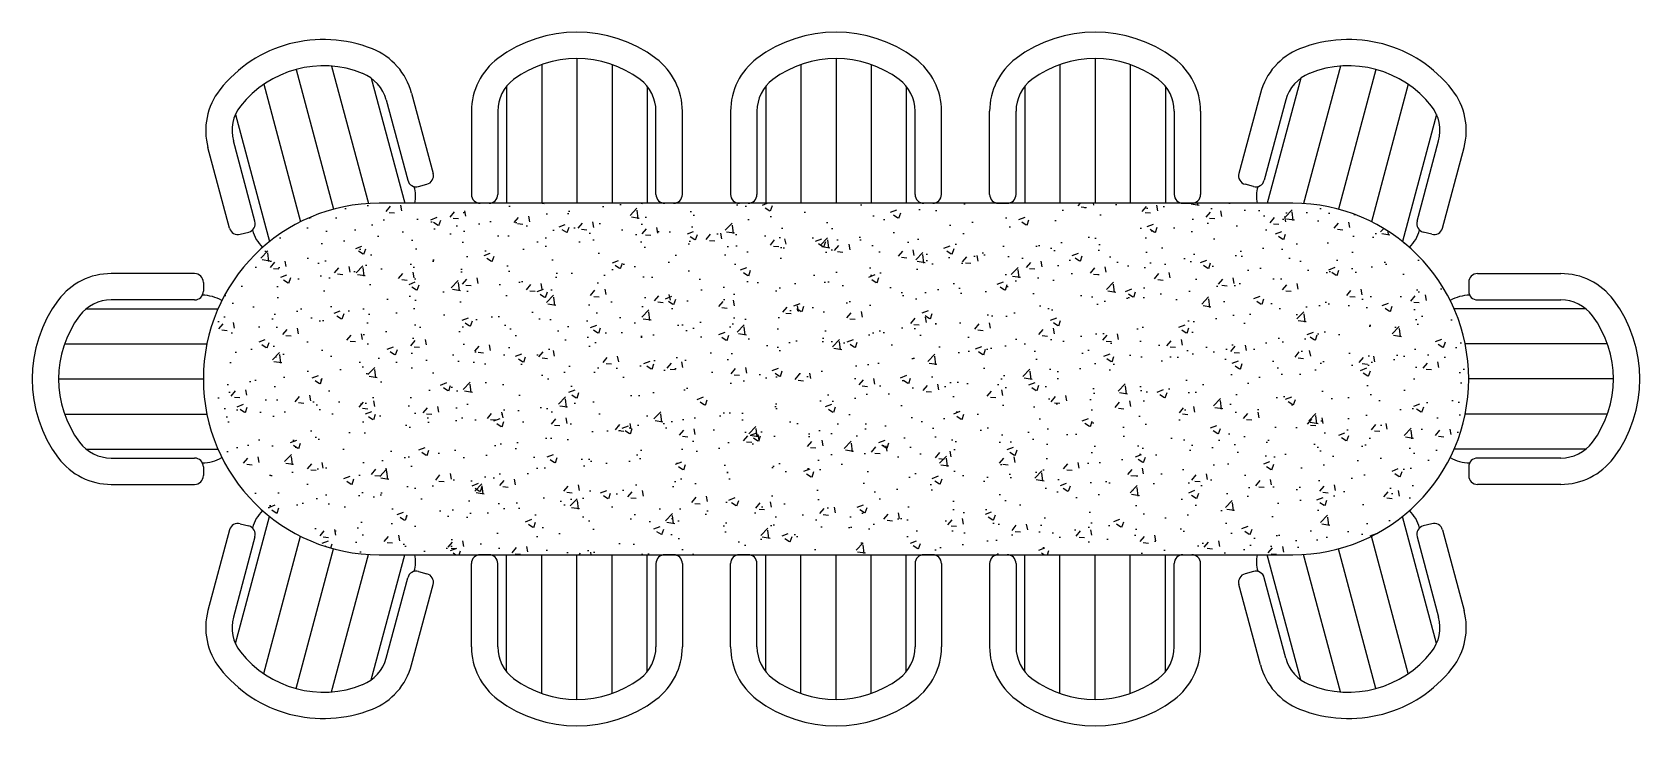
# Model space of a CAD drawing. Header units: millimetres. Extents: x -814.48 to -809.91, y 2606.23 to 2608.21.
import ezdxf

# ---------------------------------------------------------------- set-up
doc = ezdxf.new("R2010")
doc.units = ezdxf.units.MM
doc.header["$LTSCALE"] = 10
doc.layers.add('Móveis_mesas', color=2, linetype='Continuous')

msp = doc.modelspace()

# ---------------------------------------------------------------- hatches: boundary and pattern name
at = {"layer": 'Móveis_mesas'}
h = msp.add_hatch(dxfattribs=at)
h.set_pattern_fill('AR-CONC', color=1, scale=0.001, style=0)
h.set_pattern_definition([(50, (-70.74727, 0), (0.182184669, -0.0159390855), [0.01905, -0.20955]), (355, (-70.74727, 0), (-0.035242826, 0.191056643), [0.01524, -0.16764]), (100.451, (-70.73209, -0.00133), (0.146942502, 0.175116688), [0.01619, -0.17809]), (46.1842, (-70.74727, 0.0508), (0.27107904, -0.042042328), [0.028575, -0.314325]), (96.6356, (-70.72468, 0.0473), (0.237404234, 0.247425556), [0.024285, -0.267135]), (351.184, (-70.74727, 0.0508), (0.237404606, 0.247425118), [0.02286, -0.25146]), (21, (-70.72187, 0.0381), (0.15161488, -0.1022655185), [0.01905, -0.20955]), (326, (-70.72187, 0.0381), (0.061802028, 0.184187966), [0.01524, -0.16764]), (71.4514, (-70.70924, 0.02958), (0.213416491, 0.081922858), [0.01619, -0.17809]), (37.5, (-70.74727, 0), (0.0030886033, 0.0845550389), [0, -0.165608, 0, -0.17018, 0, -0.168275]), (7.5, (-70.74727, 0), (0.0668196625, 0.1001805748), [0, -0.097028, 0, -0.161798, 0, -0.064135]), (327.5, (-70.803915, 0), (0.1355905952, -0.005728744), [0, -0.0635, 0, -0.19812, 0, -0.26289]), (317.5, (-70.82932, 0), (0.1481291814, 0.025426491), [0, -0.08255, 0, -0.131572, 0, -0.18669])])
h.paths.add_polyline_path([(-810.8946, 2606.7204, 1), (-810.8946, 2607.7204), (-813.4946, 2607.7204, 1), (-813.4946, 2606.7204)])

# ---------------------------------------------------------------- linework, layer by layer
at = {"layer": 'Móveis_mesas', "color": 1}
for p, q in [((-812.9318, 2608.1324), (-812.9318, 2607.7204)), ((-812.1946, 2608.1324), (-812.1946, 2607.7204)), ((-811.4575, 2608.1324), (-811.4575, 2607.7204)), ((-813.7307, 2608.1013), (-813.6241, 2607.7033)), ((-813.6297, 2608.1106), (-813.5249, 2607.7194)), ((-813.517, 2608.0765), (-813.4216, 2607.7204)), ((-813.0318, 2608.1152), (-813.0318, 2607.7204)), ((-812.8318, 2608.1152), (-812.8318, 2607.7204)), ((-812.2946, 2608.1152), (-812.2946, 2607.7204)), ((-812.0946, 2608.1152), (-812.0946, 2607.7204)), ((-811.5575, 2608.1152), (-811.5575, 2607.7204)), ((-811.3575, 2608.1152), (-811.3575, 2607.7204)), ((-810.8723, 2608.0765), (-810.9677, 2607.7204)), ((-810.7596, 2608.1106), (-810.8644, 2607.7194)), ((-810.6586, 2608.1013), (-810.7652, 2607.7033)), ((-813.8229, 2608.0589), (-813.718, 2607.6677)), ((-813.1318, 2608.0531), (-813.1318, 2607.7204)), ((-812.7318, 2608.0531), (-812.7318, 2607.7204)), ((-812.3946, 2608.0531), (-812.3946, 2607.7204)), ((-811.9946, 2608.0531), (-811.9946, 2607.7204)), ((-811.6575, 2608.0531), (-811.6575, 2607.7204)), ((-811.2575, 2608.0531), (-811.2575, 2607.7204)), ((-810.5664, 2608.0589), (-810.6713, 2607.6677)), ((-813.9034, 2607.973), (-813.8064, 2607.6112)), ((-810.4859, 2607.973), (-810.5829, 2607.6112)), ((-814.3274, 2607.4204), (-813.9529, 2607.4204)), ((-810.0619, 2607.4204), (-810.4364, 2607.4204)), ((-814.3895, 2607.3204), (-813.9845, 2607.3204)), ((-809.9998, 2607.3204), (-810.4048, 2607.3204)), ((-814.4067, 2607.2204), (-813.9946, 2607.2204)), ((-809.9826, 2607.2204), (-810.3946, 2607.2204)), ((-814.3895, 2607.1204), (-813.9845, 2607.1204)), ((-809.9998, 2607.1204), (-810.4048, 2607.1204)), ((-814.3274, 2607.0204), (-813.9529, 2607.0204)), ((-810.0619, 2607.0204), (-810.4364, 2607.0204)), ((-813.9034, 2606.4678), (-813.8064, 2606.8295)), ((-810.4859, 2606.4678), (-810.5829, 2606.8295)), ((-813.8229, 2606.3819), (-813.718, 2606.773)), ((-810.5664, 2606.3819), (-810.6713, 2606.773)), ((-813.7307, 2606.3394), (-813.6241, 2606.7374)), ((-813.6297, 2606.3301), (-813.5249, 2606.7213)), ((-813.517, 2606.3642), (-813.4216, 2606.7204)), ((-813.1318, 2606.3876), (-813.1318, 2606.7204)), ((-813.0318, 2606.3255), (-813.0318, 2606.7204)), ((-812.9318, 2606.3083), (-812.9318, 2606.7204)), ((-812.8318, 2606.3255), (-812.8318, 2606.7204)), ((-812.7318, 2606.3876), (-812.7318, 2606.7204)), ((-812.3946, 2606.3876), (-812.3946, 2606.7204)), ((-812.2946, 2606.3255), (-812.2946, 2606.7204)), ((-812.1946, 2606.3083), (-812.1946, 2606.7204)), ((-812.0946, 2606.3255), (-812.0946, 2606.7204)), ((-811.9946, 2606.3876), (-811.9946, 2606.7204)), ((-811.6575, 2606.3876), (-811.6575, 2606.7204)), ((-811.5575, 2606.3255), (-811.5575, 2606.7204)), ((-811.4575, 2606.3083), (-811.4575, 2606.7204)), ((-811.3575, 2606.3255), (-811.3575, 2606.7204)), ((-811.2575, 2606.3876), (-811.2575, 2606.7204)), ((-810.8723, 2606.3642), (-810.9677, 2606.7204)), ((-810.7596, 2606.3301), (-810.8644, 2606.7213)), ((-810.6586, 2606.3394), (-810.7652, 2606.7374))]:
    msp.add_line(p, q, dxfattribs=at)
at = {"layer": 'Móveis_mesas'}
for p, q in [((-813.4021, 2608.0341), (-813.3408, 2607.8051)), ((-810.9872, 2608.0341), (-811.0485, 2607.8051)), ((-813.4745, 2608.0147), (-813.4132, 2607.7857)), ((-810.9148, 2608.0147), (-810.9761, 2607.7857)), ((-813.2318, 2607.9824), (-813.2318, 2607.7454)), ((-813.1568, 2607.9824), (-813.1568, 2607.7454)), ((-812.7068, 2607.7454), (-812.7068, 2607.9824)), ((-812.6318, 2607.7454), (-812.6318, 2607.9824)), ((-812.4946, 2607.9824), (-812.4946, 2607.7454)), ((-812.4196, 2607.9824), (-812.4196, 2607.7454)), ((-811.9696, 2607.7454), (-811.9696, 2607.9824)), ((-811.8946, 2607.7454), (-811.8946, 2607.9824)), ((-811.7575, 2607.7454), (-811.7575, 2607.9824)), ((-811.6825, 2607.7454), (-811.6825, 2607.9824)), ((-811.2325, 2607.9824), (-811.2325, 2607.7454)), ((-811.1575, 2607.9824), (-811.1575, 2607.7454)), ((-813.8479, 2607.6692), (-813.9092, 2607.8982)), ((-810.5414, 2607.6692), (-810.4801, 2607.8982)), ((-813.9203, 2607.6498), (-813.9817, 2607.8788)), ((-810.469, 2607.6498), (-810.4076, 2607.8788)), ((-813.3826, 2607.768), (-813.3584, 2607.7745)), ((-811.0067, 2607.768), (-811.0309, 2607.7745)), ((-813.1818, 2607.7204), (-813.2068, 2607.7204)), ((-812.6568, 2607.7204), (-812.6818, 2607.7204)), ((-812.4446, 2607.7204), (-812.4696, 2607.7204)), ((-811.9196, 2607.7204), (-811.9446, 2607.7204)), ((-811.7325, 2607.7204), (-811.7075, 2607.7204)), ((-811.2075, 2607.7204), (-811.1825, 2607.7204)), ((-813.8897, 2607.6321), (-813.8655, 2607.6386)), ((-810.4996, 2607.6321), (-810.5238, 2607.6386)), ((-814.0196, 2607.5204), (-814.2567, 2607.5204)), ((-813.9946, 2607.4954), (-813.9946, 2607.4704)), ((-810.3946, 2607.4954), (-810.3946, 2607.4704)), ((-810.3696, 2607.5204), (-810.1326, 2607.5204)), ((-814.0196, 2607.4454), (-814.2567, 2607.4454)), ((-810.3696, 2607.4454), (-810.1326, 2607.4454)), ((-814.2567, 2606.9954), (-814.0196, 2606.9954)), ((-810.1326, 2606.9954), (-810.3696, 2606.9954)), ((-813.9946, 2606.9704), (-813.9946, 2606.9454)), ((-810.3946, 2606.9704), (-810.3946, 2606.9454)), ((-814.2567, 2606.9204), (-814.0196, 2606.9204)), ((-810.1326, 2606.9204), (-810.3696, 2606.9204)), ((-813.8897, 2606.8086), (-813.8655, 2606.8021)), ((-810.4996, 2606.8086), (-810.5238, 2606.8021)), ((-813.9203, 2606.7909), (-813.9817, 2606.5619)), ((-813.8479, 2606.7715), (-813.9092, 2606.5425)), ((-810.5414, 2606.7715), (-810.4801, 2606.5425)), ((-810.469, 2606.7909), (-810.4076, 2606.5619)), ((-813.1818, 2606.7204), (-813.2068, 2606.7204)), ((-812.6568, 2606.7204), (-812.6818, 2606.7204)), ((-812.4446, 2606.7204), (-812.4696, 2606.7204)), ((-811.9196, 2606.7204), (-811.9446, 2606.7204)), ((-811.7325, 2606.7204), (-811.7075, 2606.7204)), ((-811.2075, 2606.7204), (-811.1825, 2606.7204)), ((-813.3826, 2606.6727), (-813.3584, 2606.6662)), ((-813.2318, 2606.4583), (-813.2318, 2606.6954)), ((-813.1568, 2606.4583), (-813.1568, 2606.6954)), ((-812.7068, 2606.6954), (-812.7068, 2606.4583)), ((-812.6318, 2606.6954), (-812.6318, 2606.4583)), ((-812.4946, 2606.4583), (-812.4946, 2606.6954)), ((-812.4196, 2606.4583), (-812.4196, 2606.6954)), ((-811.9696, 2606.6954), (-811.9696, 2606.4583)), ((-811.8946, 2606.6954), (-811.8946, 2606.4583)), ((-811.7575, 2606.6954), (-811.7575, 2606.4583)), ((-811.6825, 2606.6954), (-811.6825, 2606.4583)), ((-811.2325, 2606.4583), (-811.2325, 2606.6954)), ((-811.1575, 2606.4583), (-811.1575, 2606.6954)), ((-811.0067, 2606.6727), (-811.0309, 2606.6662)), ((-813.4745, 2606.4261), (-813.4132, 2606.655)), ((-813.4021, 2606.4067), (-813.3408, 2606.6356)), ((-810.9872, 2606.4067), (-811.0485, 2606.6356)), ((-810.9148, 2606.4261), (-810.9761, 2606.655))]:
    msp.add_line(p, q, dxfattribs=at)
msp.add_lwpolyline([(-813.4946, 2606.7204), (-810.8946, 2606.7204, 1), (-810.8946, 2607.7204), (-813.4946, 2607.7204, 1)], format="xyb", close=True, dxfattribs=at)
for centre, radius, start, end in [((-813.6531, 2607.8115), 0.375, 68.1301, 141.8699), ((-812.9318, 2607.8324), 0.375, 53.1301, 126.8699), ((-812.1946, 2607.8324), 0.375, 53.1301, 126.8699), ((-811.4575, 2607.8324), 0.375, 53.1301, 126.8699), ((-810.7362, 2607.8115), 0.375, 38.1301, 111.8699), ((-813.5832, 2607.9855), 0.1875, 15, 68.1301), ((-813.0443, 2607.9824), 0.1875, 126.8699, 180), ((-812.9318, 2607.8324), 0.3, 53.1301, 126.8699), ((-812.8193, 2607.9824), 0.1875, 0, 53.1301), ((-812.3071, 2607.9824), 0.1875, 126.8699, 180), ((-812.1946, 2607.8324), 0.3, 53.1301, 126.8699), ((-812.0821, 2607.9824), 0.1875, 0, 53.1301), ((-811.57, 2607.9824), 0.1875, 126.8699, 180), ((-811.4575, 2607.8324), 0.3, 53.1301, 126.8699), ((-811.345, 2607.9824), 0.1875, 0, 53.1301), ((-810.8061, 2607.9855), 0.1875, 111.8699, 165), ((-813.6531, 2607.8115), 0.3, 68.1301, 141.8699), ((-813.5832, 2607.9855), 0.1125, 15, 68.1301), ((-810.8061, 2607.9855), 0.1125, 111.8699, 165), ((-810.7362, 2607.8115), 0.3, 38.1301, 111.8699), ((-813.8005, 2607.9273), 0.1875, 141.8699, 195), ((-813.0443, 2607.9824), 0.1125, 126.8699, 180), ((-812.8193, 2607.9824), 0.1125, 0, 53.1301), ((-812.3071, 2607.9824), 0.1125, 126.8699, 180), ((-812.0821, 2607.9824), 0.1125, 0, 53.1301), ((-811.57, 2607.9824), 0.1125, 126.8699, 180), ((-811.345, 2607.9824), 0.1125, 0, 53.1301), ((-810.5888, 2607.9273), 0.1875, 345, 38.1301), ((-813.8005, 2607.9273), 0.1125, 141.8699, 195), ((-810.5888, 2607.9273), 0.1125, 345, 38.1301), ((-813.3649, 2607.7986), 0.025, 285, 15), ((-811.0244, 2607.7986), 0.025, 165, 255), ((-813.389, 2607.7922), 0.025, 195, 285), ((-813.5008, 2607.7393), 0.11, 350.0702, 15), ((-811.0003, 2607.7922), 0.025, 255, 345), ((-810.8885, 2607.7393), 0.11, 165, 189.9298), ((-813.2068, 2607.7454), 0.025, 180, 270), ((-813.1818, 2607.7454), 0.025, 270, 0), ((-813.0601, 2607.7232), 0.11, 180, 181.5049), ((-812.6818, 2607.7454), 0.025, 180, 270), ((-812.8034, 2607.7232), 0.11, 358.4951, 0), ((-812.6568, 2607.7454), 0.025, 270, 0), ((-812.4696, 2607.7454), 0.025, 180, 270), ((-812.4446, 2607.7454), 0.025, 270, 0), ((-812.323, 2607.7232), 0.11, 180, 181.5049), ((-811.9446, 2607.7454), 0.025, 180, 270), ((-812.0663, 2607.7232), 0.11, 358.4951, 0), ((-811.9196, 2607.7454), 0.025, 270, 0), ((-811.7325, 2607.7454), 0.025, 180, 270), ((-811.7075, 2607.7454), 0.025, 270, 0), ((-811.5859, 2607.7232), 0.11, 180, 181.5049), ((-811.2075, 2607.7454), 0.025, 180, 270), ((-811.3292, 2607.7232), 0.11, 358.4951, 0), ((-811.1825, 2607.7454), 0.025, 270, 0), ((-813.872, 2607.6628), 0.025, 285, 15), ((-810.5173, 2607.6628), 0.025, 165, 255), ((-813.8962, 2607.6563), 0.025, 195, 285), ((-813.7488, 2607.6729), 0.11, 195, 225.3129), ((-810.6405, 2607.6729), 0.11, 314.6871, 345), ((-810.4931, 2607.6563), 0.025, 255, 345), ((-814.2567, 2607.3329), 0.1875, 90, 143.1301), ((-814.0196, 2607.4954), 0.025, 0, 90), ((-810.3696, 2607.4954), 0.025, 90, 180), ((-810.1326, 2607.3329), 0.1875, 36.8699, 90), ((-814.1067, 2607.2204), 0.375, 143.1301, 216.8699), ((-814.2567, 2607.3329), 0.1125, 90, 143.1301), ((-814.0196, 2607.4704), 0.025, 270, 0), ((-813.9975, 2607.3487), 0.11, 59.6871, 90), ((-810.3918, 2607.3487), 0.11, 90, 120.3129), ((-810.3696, 2607.4704), 0.025, 180, 270), ((-810.1326, 2607.3329), 0.1125, 36.8699, 90), ((-810.2826, 2607.2204), 0.375, 323.1301, 36.8699), ((-814.1067, 2607.2204), 0.3, 143.1301, 216.8699), ((-810.2826, 2607.2204), 0.3, 323.1301, 36.8699), ((-814.2567, 2607.1079), 0.1125, 216.8699, 270), ((-810.1326, 2607.1079), 0.1125, 270, 323.1301), ((-814.2567, 2607.1079), 0.1875, 216.8699, 270), ((-814.0196, 2606.9704), 0.025, 0, 90), ((-813.9975, 2607.092), 0.11, 270, 300.3129), ((-810.3918, 2607.092), 0.11, 239.6871, 270), ((-810.3696, 2606.9704), 0.025, 90, 180), ((-810.1326, 2607.1079), 0.1875, 270, 323.1301), ((-814.0196, 2606.9454), 0.025, 270, 0), ((-810.3696, 2606.9454), 0.025, 180, 270), ((-813.7488, 2606.7678), 0.11, 134.6871, 165), ((-810.6405, 2606.7678), 0.11, 15, 45.3129), ((-813.8962, 2606.7844), 0.025, 75, 165), ((-813.872, 2606.778), 0.025, 345, 75), ((-810.5173, 2606.778), 0.025, 105, 195), ((-810.4931, 2606.7844), 0.025, 15, 105), ((-813.5008, 2606.7014), 0.11, 345, 9.9298), ((-813.2068, 2606.6954), 0.025, 90, 180), ((-813.1818, 2606.6954), 0.025, 0, 90), ((-813.0601, 2606.7175), 0.11, 178.4951, 180), ((-812.6818, 2606.6954), 0.025, 90, 180), ((-812.8034, 2606.7175), 0.11, 0, 1.5049), ((-812.6568, 2606.6954), 0.025, 0, 90), ((-812.4696, 2606.6954), 0.025, 90, 180), ((-812.4446, 2606.6954), 0.025, 0, 90), ((-812.323, 2606.7175), 0.11, 178.4951, 180), ((-811.9446, 2606.6954), 0.025, 90, 180), ((-812.0663, 2606.7175), 0.11, 0, 1.5049), ((-811.9196, 2606.6954), 0.025, 0, 90), ((-811.7325, 2606.6954), 0.025, 90, 180), ((-811.7075, 2606.6954), 0.025, 0, 90), ((-811.5859, 2606.7175), 0.11, 178.4951, 180), ((-811.2075, 2606.6954), 0.025, 90, 180), ((-811.3292, 2606.7175), 0.11, 0, 1.5049), ((-811.1825, 2606.6954), 0.025, 0, 90), ((-810.8885, 2606.7014), 0.11, 170.0702, 195), ((-813.389, 2606.6485), 0.025, 75, 165), ((-813.3649, 2606.6421), 0.025, 345, 75), ((-811.0244, 2606.6421), 0.025, 105, 195), ((-811.0003, 2606.6485), 0.025, 15, 105), ((-813.8005, 2606.5134), 0.1875, 165, 218.1301), ((-813.8005, 2606.5134), 0.1125, 165, 218.1301), ((-810.5888, 2606.5134), 0.1125, 321.8699, 15), ((-810.5888, 2606.5134), 0.1875, 321.8699, 15), ((-813.6531, 2606.6292), 0.3, 218.1301, 291.8699), ((-813.0443, 2606.4583), 0.1875, 180, 233.1301), ((-813.0443, 2606.4583), 0.1125, 180, 233.1301), ((-812.8193, 2606.4583), 0.1125, 306.8699, 0), ((-812.8193, 2606.4583), 0.1875, 306.8699, 0), ((-812.3071, 2606.4583), 0.1875, 180, 233.1301), ((-812.3071, 2606.4583), 0.1125, 180, 233.1301), ((-812.0821, 2606.4583), 0.1125, 306.8699, 0), ((-812.0821, 2606.4583), 0.1875, 306.8699, 0), ((-811.57, 2606.4583), 0.1875, 180, 233.1301), ((-811.57, 2606.4583), 0.1125, 180, 233.1301), ((-811.345, 2606.4583), 0.1125, 306.8699, 0), ((-811.345, 2606.4583), 0.1875, 306.8699, 0), ((-810.7362, 2606.6292), 0.3, 248.1301, 321.8699), ((-813.6531, 2606.6292), 0.375, 218.1301, 291.8699), ((-813.5832, 2606.4552), 0.1125, 291.8699, 345), ((-813.5832, 2606.4552), 0.1875, 291.8699, 345), ((-810.8061, 2606.4552), 0.1875, 195, 248.1301), ((-810.8061, 2606.4552), 0.1125, 195, 248.1301), ((-810.7362, 2606.6292), 0.375, 248.1301, 321.8699), ((-812.9318, 2606.6083), 0.3, 233.1301, 306.8699), ((-812.1946, 2606.6083), 0.3, 233.1301, 306.8699), ((-811.4575, 2606.6083), 0.3, 233.1301, 306.8699), ((-812.9318, 2606.6083), 0.375, 233.1301, 306.8699), ((-812.1946, 2606.6083), 0.375, 233.1301, 306.8699), ((-811.4575, 2606.6083), 0.375, 233.1301, 306.8699)]:
    msp.add_arc(centre, radius, start, end, dxfattribs=at)

doc.saveas('drawing.dxf')
